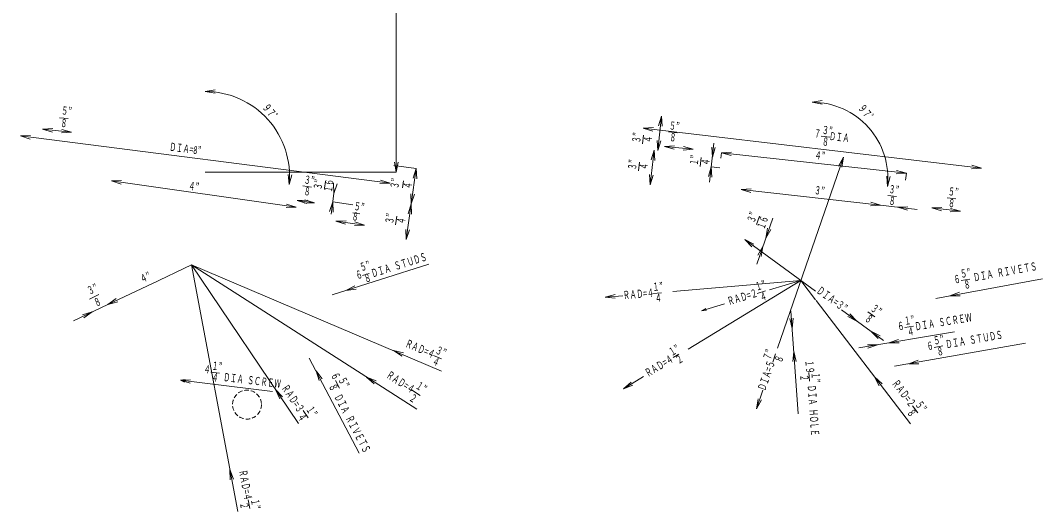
# Model space of a CAD drawing. Units: millimetres, scale not verified. Extents: x -574 to 574, y -406 to 12973.
# Drawn here: x -281 to 280, y 12289 to 12558 of the extents above; entities that cross this region are included whole.
import ezdxf
from ezdxf.enums import TextEntityAlignment as Align

# ---------------------------------------------------------------- set-up
doc = ezdxf.new("R2010")
doc.units = ezdxf.units.MM
doc.header["$LTSCALE"] = 2
doc.linetypes.add('DASHED1', pattern=[1.8, 1.2, -0.6])
doc.layers.add('0-2_寸法', color=2, linetype='Continuous', lineweight=18)
doc.styles.add('ＭＳ ゴシック', font='')
doc.styles.get('ＭＳ ゴシック').set_extended_font_data('MS Gothic')

msp = doc.modelspace()

# ---------------------------------------------------------------- linework, layer by layer
at = {"layer": '0-2_寸法'}
for p, q in [((-74.913, 12678.873), (-74.913, 12475.134)), ((-179.877, 12519.497), (-174.362, 12520.469)), ((-179.877, 12519.497), (-174.362, 12518.524)), ((153.698, 12513.59), (159.212, 12514.563)), ((153.698, 12513.59), (159.212, 12512.618)), ((70.81, 12505.964), (68.941, 12487.025)), ((70.81, 12505.964), (69.3, 12500.571)), ((70.81, 12505.964), (71.236, 12500.38)), ((-260.064, 12505.112), (-255.283, 12504.598)), ((-281.477, 12495.082), (-275.883, 12495.35)), ((-281.477, 12495.082), (-276.129, 12493.421)), ((-269.276, 12498.812), (-263.689, 12499.19)), ((-269.276, 12498.812), (-253.335, 12497.1)), ((-269.276, 12498.812), (-263.896, 12497.256)), ((-253.335, 12497.1), (-258.923, 12496.722)), ((-253.335, 12497.1), (-258.715, 12498.656)), ((60.514, 12490.779), (60.987, 12495.565)), ((60.799, 12499.348), (66.39, 12499.667)), ((60.799, 12499.348), (66.161, 12497.735)), ((74.633, 12497.28), (79.418, 12496.808)), ((158.594, 12494.916), (163.37, 12494.352)), ((68.941, 12487.025), (68.515, 12492.609)), ((68.941, 12487.025), (70.45, 12492.418)), ((72.505, 12489.317), (78.089, 12489.744)), ((72.505, 12489.317), (88.304, 12487.759)), ((72.505, 12489.317), (77.898, 12487.808)), ((88.304, 12487.759), (82.911, 12489.268)), ((99.683, 12491.139), (97.316, 12469.739)), ((98.83, 12483.424), (98.47, 12489.012)), ((98.83, 12483.424), (100.403, 12488.798)), ((66.835, 12487.279), (65.228, 12481.914)), ((66.835, 12487.279), (67.16, 12481.688)), ((88.304, 12487.759), (82.72, 12487.332)), ((92.153, 12478.401), (92.681, 12483.181)), ((103.432, 12482.869), (103.762, 12485.852)), ((103.762, 12485.852), (109.35, 12486.212)), ((103.762, 12485.852), (109.136, 12484.279)), ((103.762, 12485.852), (205.452, 12474.605)), ((170.881, 12483.464), (134.556, 12378.511)), ((170.881, 12483.464), (168.159, 12478.57)), ((170.881, 12483.464), (169.996, 12477.934)), ((-76.23, 12478.918), (-63.886, 12477.161)), ((-74.913, 12475.134), (-75.886, 12480.649)), ((-74.913, 12475.134), (-73.941, 12480.649)), ((58.248, 12475.921), (58.72, 12480.707)), ((98.245, 12478.134), (96.672, 12472.76)), ((246.832, 12477.365), (241.469, 12478.978)), ((-179.877, 12475.134), (-74.913, 12475.134)), ((-133.851, 12468.426), (-134.247, 12474.012)), ((-133.851, 12468.426), (-132.312, 12473.81)), ((-63.886, 12477.161), (-65.626, 12471.839)), ((64.611, 12468.266), (66.218, 12473.631)), ((195.035, 12467.429), (194.674, 12473.018)), ((195.035, 12467.429), (196.607, 12472.804)), ((205.452, 12474.605), (199.864, 12474.245)), ((205.452, 12474.605), (200.078, 12476.178)), ((205.044, 12470.909), (205.452, 12474.605)), ((-231.455, 12470.386), (-225.858, 12470.574)), ((-231.455, 12470.386), (-226.131, 12468.648)), ((-126.201, 12467.702), (-121.439, 12467.026)), ((-114.28, 12466.349), (-113.752, 12470.16)), ((-109.157, 12463.553), (-109.363, 12469.15)), ((-109.157, 12463.553), (-107.437, 12468.883)), ((-78.277, 12469.186), (-83.625, 12470.848)), ((-71.52, 12466.568), (-70.978, 12470.377)), ((-110.731, 12452.179), (-109.157, 12463.553)), ((-66.649, 12457.746), (-66.835, 12463.343)), ((-66.649, 12457.746), (-64.909, 12463.069)), ((114.606, 12465.627), (120.195, 12465.983)), ((114.606, 12465.627), (191.247, 12457.095)), ((114.606, 12465.627), (119.98, 12464.05)), ((195.215, 12462.412), (199.993, 12461.865)), ((227.908, 12461.173), (232.686, 12460.626)), ((-129.886, 12455.977), (-135.21, 12457.715)), ((-129.364, 12459.66), (-123.767, 12459.848)), ((-129.364, 12459.66), (-124.04, 12457.922)), ((-119.933, 12458.322), (-125.257, 12460.059)), ((-109.806, 12458.864), (-111.525, 12453.535)), ((-98.828, 12457.344), (-109.806, 12458.864)), ((-109.806, 12458.864), (-109.599, 12453.268)), ((-66.649, 12457.746), (-68.389, 12452.423)), ((-66.649, 12457.746), (-66.463, 12452.149)), ((191.247, 12457.095), (185.658, 12456.739)), ((191.247, 12457.095), (185.873, 12458.671)), ((191.247, 12457.095), (211.365, 12454.678)), ((200.704, 12455.959), (206.295, 12456.266)), ((200.704, 12455.959), (206.063, 12454.335)), ((219.361, 12455.565), (224.951, 12455.903)), ((219.361, 12455.565), (235.136, 12453.758)), ((219.361, 12455.565), (224.73, 12453.971)), ((235.136, 12453.758), (229.767, 12455.352)), ((-98.804, 12452.956), (-94.993, 12452.429)), ((-75.256, 12446.25), (-74.578, 12451.011)), ((123.165, 12446.436), (124.757, 12450.974)), ((123.195, 12424.617), (132.054, 12449.876)), ((235.136, 12453.758), (229.546, 12453.42)), ((-108.083, 12448.374), (-102.487, 12448.581)), ((-108.083, 12448.374), (-92.358, 12446.197)), ((-108.083, 12448.374), (-102.754, 12446.655)), ((-92.358, 12446.197), (-97.955, 12445.99)), ((-92.358, 12446.197), (-97.688, 12447.917)), ((128.22, 12438.943), (129.128, 12444.469)), ((128.22, 12438.943), (130.963, 12443.826)), ((-69.435, 12438.165), (-67.696, 12443.488)), ((116.625, 12438.179), (121.66, 12435.727)), ((116.625, 12438.179), (120.518, 12434.153)), ((116.625, 12438.179), (155.591, 12409.909)), ((126.644, 12434.449), (123.901, 12429.567)), ((126.644, 12434.449), (125.736, 12428.923)), ((-187.516, 12424.278), (-209.693, 12413.777)), ((-187.516, 12424.278), (-161.987, 12288.901)), ((-187.516, 12424.278), (-128.687, 12337.3)), ((-187.516, 12424.278), (-63.586, 12345.09)), ((-187.516, 12424.278), (-49.985, 12366.027)), ((-110.154, 12407.887), (-57.05, 12424.691)), ((-93.5, 12418.403), (-89.832, 12419.564)), ((147.464, 12415.806), (77.183, 12409.769)), ((147.464, 12415.806), (85.51, 12377.98)), ((147.464, 12415.806), (130.278, 12410.533)), ((147.464, 12415.806), (155.591, 12405.19)), ((221.571, 12405.891), (280.308, 12416.614)), ((235.612, 12415.657), (240.343, 12416.521)), ((-233.429, 12402.537), (-208.954, 12414.127)), ((-102.586, 12410.282), (-97.621, 12412.873)), ((-102.586, 12410.282), (-97.035, 12411.018)), ((123.36, 12408.662), (127.957, 12410.072)), ((-243.557, 12405.562), (-238.342, 12408.032)), ((-233.429, 12402.537), (-228.86, 12405.776)), ((39.91, 12406.567), (45.321, 12408.008)), ((39.91, 12406.567), (49.539, 12407.394)), ((39.91, 12406.567), (45.488, 12406.07)), ((66.12, 12408.519), (70.912, 12408.931)), ((207.726, 12337.095), (155.877, 12404.817)), ((229.379, 12407.317), (234.63, 12409.264)), ((229.379, 12407.317), (234.979, 12407.351)), ((-233.429, 12402.537), (-252.239, 12393.63)), ((-233.429, 12402.537), (-228.028, 12404.019)), ((92.827, 12399.044), (105.574, 12402.954)), ((92.827, 12399.044), (95.321, 12400.317)), ((92.827, 12399.044), (95.606, 12399.388)), ((142.026, 12399.071), (145.934, 12342.456)), ((169.722, 12399.658), (192.909, 12382.837)), ((-242.037, 12398.461), (-247.438, 12396.98)), ((-242.037, 12398.461), (-246.605, 12395.222)), ((142.691, 12389.431), (141.341, 12394.866)), ((142.691, 12389.431), (143.282, 12395)), ((178.303, 12393.433), (173.268, 12395.884)), ((178.303, 12393.433), (174.41, 12397.458)), ((184.298, 12398.551), (188.191, 12395.727)), ((179.251, 12378.728), (231.85, 12387.478)), ((186.013, 12387.84), (191.048, 12385.388)), ((186.013, 12387.84), (189.906, 12383.814)), ((204.669, 12389.848), (209.413, 12390.637)), ((195.907, 12381.499), (201.188, 12383.363)), ((-76.42, 12377.223), (-70.963, 12375.968)), ((-76.42, 12377.223), (-71.721, 12374.177)), ((143.566, 12376.761), (142.976, 12371.192)), ((143.566, 12376.761), (144.916, 12371.326)), ((189.643, 12380.457), (184.044, 12380.511)), ((189.643, 12380.457), (184.363, 12378.593)), ((195.907, 12381.499), (201.507, 12381.444)), ((198.939, 12368.697), (271, 12381.39)), ((220.799, 12379.024), (225.535, 12379.858)), ((-122.706, 12373.149), (-95.238, 12320.988)), ((-54.532, 12374.643), (-50.104, 12372.768)), ((77.246, 12373.4), (80.414, 12375.334)), ((131.987, 12370.988), (133.56, 12375.532)), ((206.756, 12370.074), (212.019, 12371.989)), ((-176.859, 12365.468), (-172.085, 12364.892)), ((-119.008, 12366.126), (-115.578, 12361.699)), ((-119.008, 12366.126), (-117.299, 12360.793)), ((151.842, 12365.29), (152.174, 12360.493)), ((206.756, 12370.074), (212.356, 12370.073)), ((-193.514, 12360.941), (-190.893, 12361.309)), ((-193.514, 12360.941), (-187.923, 12361.245)), ((-193.514, 12360.941), (-142.893, 12354.828)), ((-193.514, 12360.941), (-191.314, 12359.994)), ((-193.514, 12360.941), (-188.156, 12359.314)), ((-108.307, 12360.809), (-106.067, 12356.554)), ((-91.2, 12362.734), (-86.029, 12360.584)), ((-91.2, 12362.734), (-87.076, 12358.945)), ((49.909, 12356.244), (60.917, 12362.965)), ((49.909, 12356.244), (54.109, 12359.948)), ((187.996, 12362.865), (192.121, 12359.077)), ((187.996, 12362.865), (190.576, 12357.895)), ((-141.267, 12355.9), (-137.372, 12351.877)), ((-141.267, 12355.9), (-138.983, 12350.787)), ((-66.565, 12355.684), (-61.702, 12352.577)), ((49.909, 12356.244), (55.123, 12358.288)), ((123.06, 12345.297), (126.594, 12355.509)), ((123.06, 12345.297), (123.945, 12350.827)), ((123.06, 12345.297), (125.783, 12350.191)), ((-125.995, 12344.385), (-123.301, 12340.402)), ((208.853, 12346.871), (211.776, 12343.052)), ((-166.335, 12311.958), (-164.357, 12306.719)), ((-166.335, 12311.958), (-166.268, 12306.358)), ((-156.271, 12295.371), (-155.38, 12290.645))]:
    msp.add_line(p, q, dxfattribs=at)
for points in [[(-281.477, 12495.082), (-78.277, 12469.186), (-83.87, 12468.919)], [(60.799, 12499.348), (246.832, 12477.365), (241.241, 12477.046)], [(66.835, 12487.279), (64.611, 12468.266), (64.286, 12473.857)], [(102.852, 12477.625), (98.245, 12478.134), (98.605, 12472.546)], [(-66.649, 12457.746), (-63.886, 12477.161), (-63.7, 12471.565)], [(-231.455, 12470.386), (-129.886, 12455.977), (-135.483, 12455.789)], [(-129.364, 12459.66), (-119.933, 12458.322), (-125.53, 12458.133)], [(-66.649, 12457.746), (-69.435, 12438.165), (-69.621, 12443.762)]]:
    msp.add_lwpolyline(points, dxfattribs=at)
at = {"layer": '0-2_寸法', "color": 1, "linetype": 'DASHED1'}
msp.add_circle((-156.954, 12347.594), 7.938, dxfattribs=at)
at = {"layer": '0-2_寸法'}
for centre, radius, start in [((-179.877, 12473.222), 46.275, 354.05142), ((153.698, 12472.001), 41.589, 353.6887)]:
    msp.add_arc(centre, radius, start, 90, dxfattribs=at)

# ---------------------------------------------------------------- texts
at = {"layer": '0-2_寸法', "style": 'ＭＳ ゴシック', "width": 0.6}
for s, rotation, p in [('５”', 353.87, (-259.323, 12505.652)), ('９７゜', 308.251, (-149.816, 12509.869)), ('９７゜', 308.251, (177.616, 12509.497)), ('８', 353.87, (-259.818, 12498.84)), ('５”', 354.366, (74.77, 12497.36)), ('３”', 353.261, (158.733, 12494.993)), ('３”', 84.366, (60.435, 12490.916)), ('４', 84.366, (66.784, 12491.079)), ('８', 354.366, (74.933, 12491.01)), ('７', 353.261, (154.369, 12493.117)), ('８', 353.261, (158.773, 12488.641)), ('ＤＩＡ', 353.261, (162.688, 12491.634)), ('ＤＩＡ=8”', 352.737, (-199.945, 12485.748)), ('１”', 83.689, (92.075, 12478.539)), ('４”', 353.689, (154.743, 12481.169)), ('３”', 84.366, (58.169, 12476.059)), ('４', 84.366, (64.518, 12476.222)), ('４', 83.689, (98.426, 12478.627)), ('３”', 351.926, (-126.06, 12467.775)), ('４”', 351.926, (-189.556, 12464.344)), ('８', 351.926, (-126.168, 12461.425)), ('３”', 82.117, (-114.716, 12465.131)), ('１６', 82.117, (-109.027, 12463.682)), ('３”', 81.901, (-72.513, 12465.722)), ('４', 81.901, (-65.345, 12465.605)), ('３”', 353.689, (154.487, 12461.906)), ('３”', 353.468, (195.354, 12462.489)), ('５”', 353.468, (228.047, 12461.25)), ('８', 353.468, (195.417, 12456.138)), ('８', 353.468, (228.111, 12454.899)), ('５”', 352.117, (-98.641, 12453.152)), ('８', 352.117, (-99.761, 12447.64)), ('３”', 81.901, (-75.329, 12446.391)), ('４', 81.901, (-68.978, 12446.281)), ('３”', 70.671, (123.121, 12446.588)), ('１６', 70.671, (128.529, 12442.963)), ('ＤＩＡ ＳＴＵＤＳ', 17.559, (-87.521, 12416.091)), ('６', 17.559, (-96.15, 12415.02)), ('５”', 17.559, (-93.845, 12419.428)), ('５”', 10.346, (235.723, 12415.771)), ('ＤＩＡ ＲＩＶＥＴＳ', 10.346, (242.936, 12413.89)), ('４”', 25.339, (-213.91, 12413.044)), ('８', 17.559, (-91.465, 12413.206)), ('１”', 17.056, (123.456, 12408.788)), ('６', 10.346, (232.103, 12412.696)), ('８', 10.346, (237.627, 12409.712)), ('３”', 25.339, (-243.071, 12406.579)), ('ＲＡＤ=４', 4.91, (50.034, 12404.104)), ('１”', 4.91, (66.241, 12408.622)), ('ＲＡＤ=２', 17.056, (108.24, 12400.793)), ('ＤＩＡ=３”', 324.04, (154.898, 12408.222)), ('８', 25.339, (-239.308, 12399.993)), ('４', 4.91, (67.563, 12402.41)), ('４', 17.056, (126.056, 12402.993)), ('３”', 324.04, (184.457, 12398.55)), ('８', 324.04, (181.392, 12392.987)), ('６', 9.444, (201.114, 12386.942)), ('１”', 9.444, (204.781, 12389.96)), ('ＤＩＡ ＳＣＲＥＷ', 9.444, (210.68, 12386.938)), ('４', 9.444, (206.591, 12383.872)), ('ＤＩＡ ＳＴＵＤＳ', 9.99, (227.67, 12377.14)), ('ＲＡＤ=４', 337.045, (-70.938, 12378.313)), ('６', 9.99, (217.271, 12376.085)), ('５”', 9.99, (220.91, 12379.137)), ('３”', 337.045, (-54.377, 12374.678)), ('１”', 31.406, (77.126, 12372.885)), ('７”', 70.909, (131.942, 12371.14)), ('８', 9.99, (222.777, 12373.066)), ('１”', 353.115, (-176.72, 12365.545)), ('４', 337.045, (-56.112, 12368.568)), ('ＲＡＤ=４', 31.406, (64.089, 12361.423)), ('２', 31.406, (80.867, 12368.523)), ('ＤＩＡ=５', 70.909, (129.06, 12354.417)), ('８', 70.909, (138.155, 12369.821)), ('１９', 273.949, (148.593, 12371.724)), ('４', 353.115, (-181.088, 12363.679)), ('ＲＡＤ=４', 327.422, (-81.567, 12361.602)), ('４', 353.115, (-176.696, 12359.193)), ('ＤＩＡ ＳＣＲＥＷ', 353.115, (-170.272, 12359.281)), ('６', 297.772, (-112.184, 12363.271)), ('５”', 297.772, (-108.165, 12360.738)), ('１”', 327.422, (-65.445, 12355.813)), ('２', 273.949, (145.71, 12363.95)), ('１”', 273.949, (151.944, 12365.168)), ('ＲＡＤ=２', 307.438, (196.155, 12358.425)), ('ＲＡＤ=３', 304.073, (-139.356, 12356.049)), ('８', 297.772, (-113.376, 12357.106)), ('ＤＩＡ ＨＯＬＥ', 273.949, (149.873, 12358.081)), ('ＤＩＡ ＲＩＶＥＴＳ', 297.772, (-110.333, 12351.335)), ('２', 327.422, (-69.027, 12349.125)), ('５”', 307.438, (209.004, 12346.825)), ('１”', 304.073, (-125.846, 12344.33)), ('８', 307.438, (204.478, 12342.369)), ('４', 304.073, (-130.627, 12340.148)), ('ＲＡＤ=４', 280.679, (-162.757, 12311.142)), ('２', 280.679, (-162.204, 12293.321)), ('１”', 280.679, (-156.156, 12295.261))]:
    msp.add_text(s, height=4.399, rotation=rotation, dxfattribs=at).set_placement(p, align=Align.BOTTOM_LEFT)

doc.saveas('drawing.dxf')
